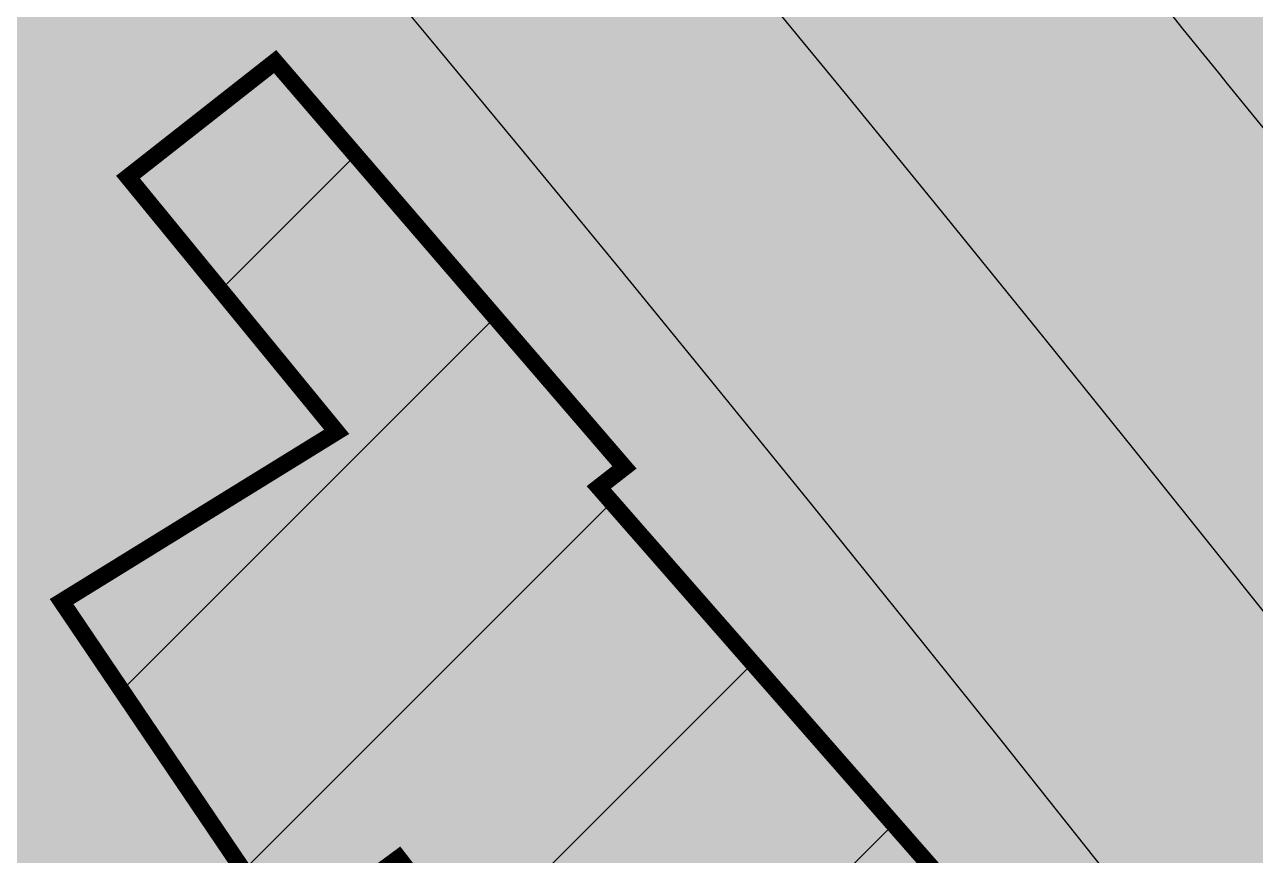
# Model space of a CAD drawing. Header units: metres. Extents: x 319070 to 324072, y 7409258 to 7428295.
# Drawn here: x 320998.6 to 321016.91, y 7409639.09 to 7409651.46 of the extents above; entities that cross this region are included whole.
import ezdxf
from ezdxf.enums import TextEntityAlignment as Align

# ---------------------------------------------------------------- set-up
doc = ezdxf.new("R2010")
doc.units = ezdxf.units.M
doc.header["$LTSCALE"] = 1000
for name, color, linetype in [('DESAPROPRIAÇÃO', 160, 'Continuous'), ('F-HATCH-CPTM', 51, 'Continuous'), ('F-HZ-AMV', 3, 'Continuous'), ('U-HZ-AMV', 3, 'Continuous')]:
    doc.layers.add(name, color=color, linetype=linetype)
for name, color, linetype, lineweight in [('U-HZ-EIXO L7-V1', 240, 'L7-V1_LINE', 30), ('U-HZ-EIXO L7-V2', 220, 'L7-V2_LINE', 30), ('U-HZ-EIXO TIC', 40, 'TIC_LINE', 30), ('U-HZ-EIXO TIC AMPLIAÇÃO FUTURA', 253, 'TIC_LINE', 30)]:
    doc.layers.add(name, color=color, linetype=linetype, lineweight=lineweight)
doc.styles.add('ARIAL', font='arial.ttf')
doc.styles.get("Standard").update_dxf_attribs({"font": 'simplex.shx'})
doc.linetypes.add('L7-V1_LINE', pattern='A,3.5,-0.25,["L7-V1",Standard,S=0.175,R=0,X=-0.05,Y=-0.1],-0.75', length=4.5)
doc.linetypes.add('L7-V2_LINE', pattern='A,3.5,-0.25,["L7-V2",Standard,S=0.175,R=0,X=-0.05,Y=-0.1],-0.75', length=4.5)
doc.linetypes.add('TIC_LINE', pattern='A,3.5,-0.25,["TIC",Standard,S=0.175,R=0,X=-0.05,Y=-0.1],-0.5', length=4.25)

# ---------------------------------------------------------------- blocks, each defined once
blk = doc.blocks.new('ACAD-1B-SEM FOTOS')
at = {"layer": 'U-HZ-EIXO L7-V1', "color": 240, "linetype": 'L7-V1_LINE', "lineweight": 30}
blk.add_lwpolyline([(321024.224, 7409626.617), (321022.85, 7409628.401), (321021.472, 7409630.182), (321020.091, 7409631.96), (321018.707, 7409633.736), (321017.318, 7409635.508), (321015.925, 7409637.277), (321014.527, 7409639.042), (321013.125, 7409640.804), (321011.718, 7409642.561), (321010.305, 7409644.315), (321008.887, 7409646.064), (321007.464, 7409647.809), (321006.034, 7409649.548), (321004.599, 7409651.283), (321003.157, 7409653.013)], dxfattribs=at)
at = {"layer": 'U-HZ-EIXO L7-V2', "color": 220, "linetype": 'L7-V2_LINE', "lineweight": 30}
blk.add_lwpolyline([(321035.854, 7409618.363), (321034.49, 7409620.165), (321033.124, 7409621.966), (321031.756, 7409623.766), (321030.385, 7409625.563), (321029.012, 7409627.358), (321027.635, 7409629.152), (321026.256, 7409630.942), (321024.873, 7409632.731), (321023.487, 7409634.516), (321022.097, 7409636.298), (321020.703, 7409638.078), (321019.305, 7409639.854), (321017.902, 7409641.626), (321016.494, 7409643.395), (321015.082, 7409645.159), (321013.664, 7409646.92), (321012.241, 7409648.676), (321010.812, 7409650.428), (321009.377, 7409652.175)], dxfattribs=at)
at = {"layer": 'U-HZ-EIXO TIC', "color": 40, "linetype": 'TIC_LINE', "lineweight": 30, "flags": 128}
blk.add_lwpolyline([(321098.068, 7409543.042), (321049.055, 7409608.308, 0.000213), (321043.418, 7409615.807, 0.000426), (321040.595, 7409619.553, 0.000853), (321035.873, 7409625.785, 0.001066), (321032.077, 7409630.755, 0.001493), (321027.491, 7409636.696, 0.001706), (321023.445, 7409641.869, 0.002132), (321018.86, 7409647.64, 0.002345), (321014.644, 7409652.849, 0.002772), (321009.996, 7409658.474, 0.002985), (321005.62, 7409663.647, 0.0713), (320888.324, 7409766.595, 0.002849), (320882.887, 7409770.097, 0.002646), (320876.991, 7409773.804, 0.002239), (320871.544, 7409777.155, 0.002035), (320865.52, 7409780.79, 0.001628), (320860.13, 7409783.989, 0.001425), (320853.948, 7409787.608, 0.001018), (320848.782, 7409790.598, 0.000814), (320842.31, 7409794.312, 0.000407), (320838.422, 7409796.531, 0.000204), (320830.639, 7409800.96, -0.000191), (320823.103, 7409805.247, -0.000382), (320819.338, 7409807.396, -0.000763), (320813.07, 7409810.99, -0.000954), (320808.066, 7409813.884, -0.001336), (320802.077, 7409817.383, -0.001526), (320796.854, 7409820.474, -0.001908), (320791.016, 7409823.985, -0.002099), (320785.734, 7409827.218, -0.002481), (320780.015, 7409830.792, -0.002671), (320774.739, 7409834.165)], format="xyb", dxfattribs=at)
at = {"layer": 'F-HZ-AMV', "style": 'ARIAL'}
for rotation, p in [(295.5839, (321971.581, 7422812.554)), (115.5839, (321986.625, 7422778.948))]:
    blk.add_attdef('1:10', text='', height=2, rotation=rotation, dxfattribs=at).set_placement(p, align=Align.MIDDLE_CENTER)
at = {"layer": 'U-HZ-AMV', "style": 'ARIAL'}
for tag, rotation, p in [('1:18,5', 315.7381, (319638.151, 7426229.864)), ('1:14', 335.825, (321321.571, 7424682.531)), ('1:14', 296.7481, (321471.205, 7424550.779)), ('1:14', 107.9288, (321494.474, 7424491.482)), ('1:12', 273.7946, (321325.295, 7424262.385)), ('1:14', 313.6144, (323073.92, 7421285.032)), ('1:14', 126.3999, (323112.96, 7421237.46)), ('1:14,5', 302.0509, (320493.625, 7410186.715)), ('1:14,5', 306.9146, (320501.086, 7410184.279))]:
    blk.add_attdef(tag, text='', height=2, rotation=rotation, dxfattribs=at).set_placement(p, align=Align.MIDDLE_CENTER)
at = {"layer": 'U-HZ-AMV', "color": 253, "style": 'ARIAL'}
for rotation, p in [(145.5442, (323476.01, 7420867.728)), (58.4759, (320151.611, 7412087.258)), (134.8912, (320158.209, 7410825.553))]:
    blk.add_attdef('1:18,5', text='', height=2, rotation=rotation, dxfattribs=at).set_placement(p, align=Align.MIDDLE_CENTER)
at = {"layer": 'U-HZ-EIXO TIC AMPLIAÇÃO FUTURA', "style": 'ARIAL'}
blk.add_attdef('1:18,5', text='', height=2, rotation=132.2359, dxfattribs=at).set_placement((322529.944, 7421959.258), align=Align.MIDDLE_CENTER)

msp = doc.modelspace()

# ---------------------------------------------------------------- hatches: boundary and pattern name
at = {"layer": 'DESAPROPRIAÇÃO', "transparency": 33554687}
h = msp.add_hatch(dxfattribs=at)
h.set_pattern_fill('ANSI31', color=256)
h.paths.add_polyline_path([(321003.241, 7409645.394), (320999.149, 7409642.867), (321002.538, 7409637.851), (321004.163, 7409639.049), (321007.554, 7409634.647), (321013.363, 7409626.731), (321011.604, 7409625.859), (321014.018, 7409620.636), (321015.419, 7409621.284), (321015.301, 7409621.54), (321018.05, 7409622.811), (321019.22, 7409621.113), (321020.174, 7409621.828), (321021.068, 7409620.633), (321018.861, 7409618.742), (321020.27, 7409616.863), (321022.998, 7409612.796), (321023.48, 7409612.163), (321024.283, 7409612.774), (321026.366, 7409609.919), (321028.018, 7409611.125), (321028.671, 7409610.229), (321033.303, 7409614.016), (321029.51, 7409618.905), (321029.074, 7409618.567), (321027.57, 7409620.327), (321028.062, 7409620.747), (321017.097, 7409633.19), (321007.14, 7409644.568), (321007.522, 7409644.865), (321002.325, 7409650.904), (321000.137, 7409649.185)])
at = {"layer": 'F-HATCH-CPTM', "transparency": 33554559}
h = msp.add_hatch(color=256, dxfattribs=at)
h.dxf.hatch_style = 1
edge = h.paths.add_edge_path()
edge.add_line((321077.803, 7409527.578), (321077.684, 7409527.734))
edge.add_line((321077.684, 7409527.734), (321103.041, 7409546.776))
edge.add_line((321103.041, 7409546.776), (321079.835, 7409577.142))
edge.add_arc((315659.361, 7405431.449), 6824.098, 37.409522, 38.1909703)
edge.add_line((321022.79, 7409650.684), (321005.858, 7409670.963))
edge.add_line((321005.858, 7409670.963), (320980.7, 7409649.23))
edge.add_line((320980.7, 7409649.23), (320992.914, 7409634.808))
edge.add_line((320992.914, 7409634.808), (321007.293, 7409617.125))
edge.add_line((321007.293, 7409617.125), (321021.523, 7409599.313))
edge.add_line((321021.523, 7409599.313), (321049.81, 7409563.557))
edge.add_line((321049.81, 7409563.557), (321063.856, 7409545.605))
edge.add_line((321063.856, 7409545.605), (321077.803, 7409527.578))

# ---------------------------------------------------------------- linework, layer by layer
at = {"layer": 'DESAPROPRIAÇÃO', "transparency": 33554687, "const_width": 0.25, "flags": 128}
msp.add_lwpolyline([(321028.062, 7409620.747), (321017.097, 7409633.19), (321007.14, 7409644.568), (321007.522, 7409644.865), (321002.325, 7409650.904), (321000.137, 7409649.185), (321003.241, 7409645.394), (320999.149, 7409642.867), (321002.538, 7409637.851), (321004.163, 7409639.049), (321007.554, 7409634.647), (321013.363, 7409626.731), (321013.363, 7409626.731), (321013.363, 7409626.731), (321013.363, 7409626.731), (321013.363, 7409626.731), (321013.363, 7409626.731), (321013.363, 7409626.731), (321013.363, 7409626.731), (321013.363, 7409626.731), (321011.604, 7409625.859)], dxfattribs=at)

# ---------------------------------------------------------------- block references
msp.add_blockref('ACAD-1B-SEM FOTOS', (0, 0))

doc.saveas('drawing.dxf')
